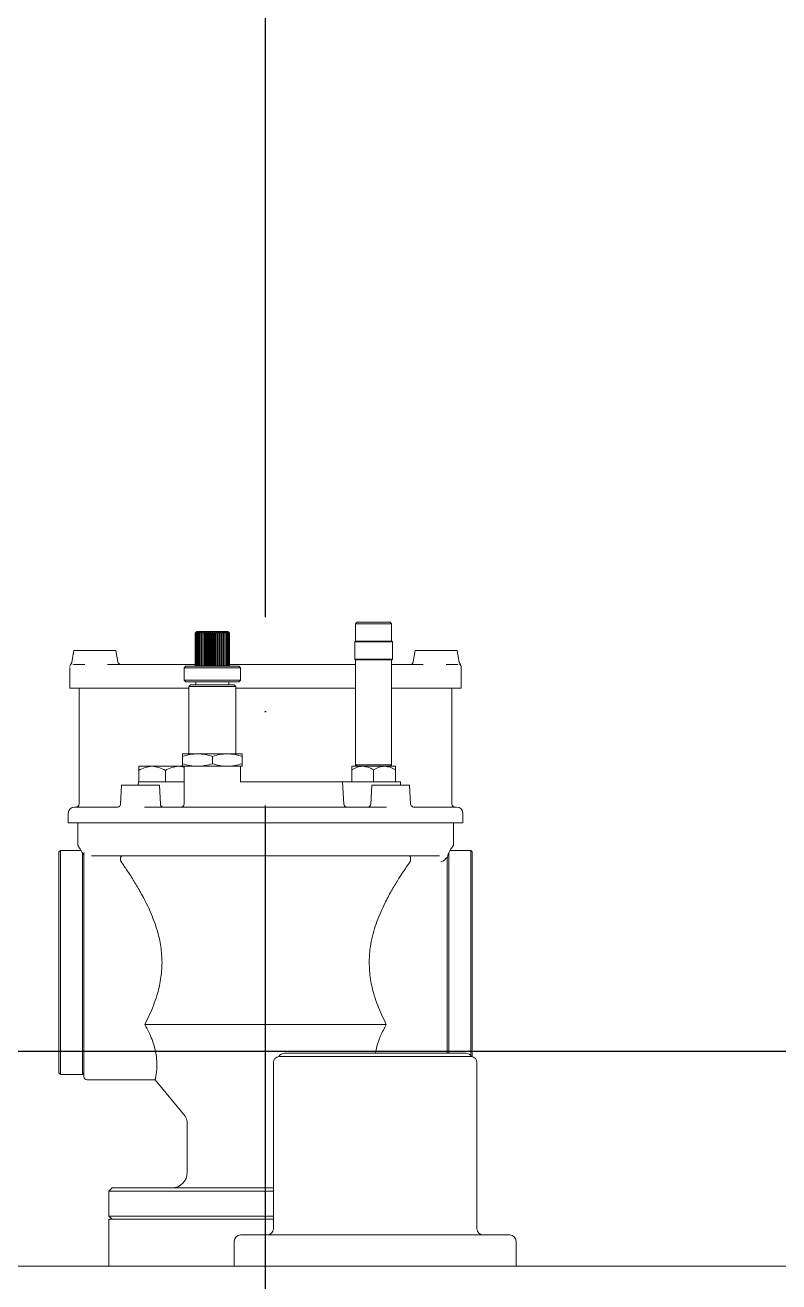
# Model space of a CAD drawing. Header units: millimetres. Extents: x 30710 to 48779, y -19256 to -8564.
# Drawn here: x 39532.8 to 39773.4, y -10659.8 to -10258.5 of the extents above; entities that cross this region are included whole.
import ezdxf

# ---------------------------------------------------------------- set-up
doc = ezdxf.new("R2010")
doc.units = ezdxf.units.MM
doc.header["$LTSCALE"] = 10
doc.linetypes.add('ACAD_ISO04W100', pattern=[30, 24, -3, 0, -3])
doc.layers.get('0').update_dxf_attribs({"color": 1, "linetype": 'ACAD_ISO04W100', "lineweight": 25})
doc.layers.get('Defpoints').update_dxf_attribs({"lineweight": 25})
doc.layers.add('粗实线', color=4, linetype='Continuous', lineweight=18)

msp = doc.modelspace()

# ---------------------------------------------------------------- linework, layer by layer
msp.add_line((39609.545, -12248.159), (39609.545, -10074.19))
at = {"layer": 'Defpoints'}
msp.add_line((30710.22, -10586.157), (45830.22, -10586.157), dxfattribs=at)
at = {"layer": '粗实线'}
for p, q in [((39587.045, -10452.656), (39587.611, -10452.09)), ((39587.611, -10452.09), (39588.207, -10452.09)), ((39588.207, -10452.09), (39597.479, -10452.09)), ((39588.962, -10463.09), (39588.962, -10452.356)), ((39589.462, -10463.09), (39589.462, -10452.356)), ((39590.011, -10463.09), (39590.011, -10452.356)), ((39590.601, -10463.09), (39590.601, -10452.356)), ((39591.22, -10463.09), (39591.22, -10452.356)), ((39591.861, -10463.09), (39591.861, -10452.356)), ((39592.512, -10463.09), (39592.512, -10452.356)), ((39593.164, -10463.09), (39593.164, -10452.356)), ((39593.807, -10463.09), (39593.807, -10452.356)), ((39594.429, -10463.09), (39594.429, -10452.356)), ((39595.022, -10463.09), (39595.022, -10452.356)), ((39595.575, -10463.09), (39595.575, -10452.356)), ((39596.081, -10463.09), (39596.081, -10452.356)), ((39597.479, -10452.09), (39598.045, -10452.656)), ((39638.795, -10449.19), (39638.295, -10449.69)), ((39638.295, -10449.69), (39638.295, -10455.19)), ((39638.295, -10449.69), (39649.795, -10449.69)), ((39649.295, -10449.19), (39638.795, -10449.19)), ((39649.295, -10449.19), (39649.795, -10449.69)), ((39649.795, -10449.69), (39649.795, -10455.19)), ((39587.045, -10463.09), (39587.045, -10452.656)), ((39587.091, -10452.656), (39587.078, -10452.656)), ((39587.078, -10463.09), (39587.078, -10452.656)), ((39587.091, -10463.09), (39587.091, -10452.656)), ((39587.223, -10452.656), (39587.197, -10452.656)), ((39587.197, -10463.09), (39587.197, -10452.656)), ((39587.223, -10463.09), (39587.223, -10452.656)), ((39587.438, -10452.656), (39587.4, -10452.656)), ((39587.4, -10463.09), (39587.4, -10452.656)), ((39587.438, -10463.09), (39587.438, -10452.656)), ((39587.709, -10452.656), (39587.684, -10452.656)), ((39587.684, -10463.09), (39587.684, -10452.656)), ((39587.735, -10452.656), (39587.709, -10452.656)), ((39587.735, -10463.09), (39587.735, -10452.656)), ((39588.107, -10452.656), (39588.045, -10452.656)), ((39588.045, -10463.09), (39588.045, -10452.656)), ((39588.107, -10463.09), (39588.107, -10452.656)), ((39588.549, -10452.656), (39588.476, -10452.656)), ((39588.476, -10463.09), (39588.476, -10452.656)), ((39588.549, -10463.09), (39588.549, -10452.656)), ((39589.054, -10452.656), (39588.972, -10452.656)), ((39588.972, -10463.09), (39588.972, -10452.656)), ((39589.054, -10463.09), (39589.054, -10452.656)), ((39589.614, -10452.656), (39589.524, -10452.656)), ((39589.524, -10463.09), (39589.524, -10452.656)), ((39589.614, -10463.09), (39589.614, -10452.656)), ((39590.22, -10452.656), (39590.124, -10452.656)), ((39590.124, -10463.09), (39590.124, -10452.656)), ((39590.22, -10463.09), (39590.22, -10452.656)), ((39590.863, -10452.656), (39590.762, -10452.656)), ((39590.762, -10463.09), (39590.762, -10452.656)), ((39590.863, -10463.09), (39590.863, -10452.656)), ((39591.533, -10452.656), (39591.428, -10452.656)), ((39591.428, -10463.09), (39591.428, -10452.656)), ((39591.533, -10463.09), (39591.533, -10452.656)), ((39592.218, -10452.656), (39592.112, -10452.656)), ((39592.112, -10463.09), (39592.112, -10452.656)), ((39592.218, -10463.09), (39592.218, -10452.656)), ((39592.909, -10452.656), (39592.803, -10452.656)), ((39592.803, -10463.09), (39592.803, -10452.656)), ((39592.909, -10463.09), (39592.909, -10452.656)), ((39593.594, -10452.656), (39593.489, -10452.656)), ((39593.489, -10463.09), (39593.489, -10452.656)), ((39593.594, -10463.09), (39593.594, -10452.656)), ((39594.262, -10452.656), (39594.161, -10452.656)), ((39594.161, -10463.09), (39594.161, -10452.656)), ((39594.262, -10463.09), (39594.262, -10452.656)), ((39594.904, -10452.656), (39594.807, -10452.656)), ((39594.807, -10463.09), (39594.807, -10452.656)), ((39594.904, -10463.09), (39594.904, -10452.656)), ((39595.508, -10452.656), (39595.418, -10452.656)), ((39595.418, -10463.09), (39595.418, -10452.656)), ((39595.508, -10463.09), (39595.508, -10452.656)), ((39596.065, -10452.656), (39595.983, -10452.656)), ((39595.983, -10463.09), (39595.983, -10452.656)), ((39596.065, -10463.09), (39596.065, -10452.656)), ((39596.567, -10452.656), (39596.494, -10452.656)), ((39596.494, -10463.09), (39596.494, -10452.656)), ((39596.567, -10463.09), (39596.567, -10452.656)), ((39597.006, -10452.656), (39596.943, -10452.656)), ((39596.943, -10463.09), (39596.943, -10452.656)), ((39597.006, -10463.09), (39597.006, -10452.656)), ((39597.374, -10452.656), (39597.322, -10452.656)), ((39597.322, -10463.09), (39597.322, -10452.656)), ((39597.374, -10463.09), (39597.374, -10452.656)), ((39597.666, -10452.656), (39597.626, -10452.656)), ((39597.626, -10463.09), (39597.626, -10452.656)), ((39597.666, -10463.09), (39597.666, -10452.656)), ((39597.877, -10452.656), (39597.85, -10452.656)), ((39597.85, -10463.09), (39597.85, -10452.656)), ((39597.877, -10463.09), (39597.877, -10452.656)), ((39598.004, -10452.656), (39597.99, -10452.656)), ((39597.99, -10463.09), (39597.99, -10452.656)), ((39598.004, -10463.09), (39598.004, -10452.656)), ((39598.045, -10452.656), (39598.045, -10452.656)), ((39598.045, -10463.09), (39598.045, -10452.656)), ((39598.045, -10463.09), (39598.045, -10452.656)), ((39638.245, -10455.19), (39638.045, -10455.39)), ((39638.045, -10455.39), (39650.045, -10455.39)), ((39638.045, -10460.99), (39638.045, -10455.39)), ((39649.845, -10455.19), (39638.245, -10455.19)), ((39649.845, -10455.19), (39650.045, -10455.39)), ((39650.045, -10460.99), (39650.045, -10455.39)), ((39547.679, -10461.929), (39548.339, -10458.19)), ((39555.045, -10458.19), (39548.339, -10458.19)), ((39561.752, -10458.19), (39555.045, -10458.19)), ((39561.752, -10458.19), (39562.4, -10461.864)), ((39656.691, -10461.864), (39657.339, -10458.19)), ((39664.045, -10458.19), (39657.339, -10458.19)), ((39670.752, -10458.19), (39664.045, -10458.19)), ((39670.752, -10458.19), (39671.411, -10461.929)), ((39547.045, -10463.641), (39547.045, -10464)), ((39547.045, -10464), (39547.045, -10470.19)), ((39559.578, -10462.69), (39559.06, -10462.669)), ((39587.045, -10462.69), (39559.578, -10462.69)), ((39583.545, -10463.69), (39584.045, -10463.19)), ((39583.545, -10467.69), (39583.545, -10463.69)), ((39583.545, -10463.69), (39591.202, -10463.69)), ((39591.277, -10463.19), (39584.045, -10463.19)), ((39587.045, -10463.09), (39587.078, -10463.09)), ((39587.078, -10463.09), (39587.091, -10463.09)), ((39587.091, -10463.09), (39587.197, -10463.09)), ((39587.197, -10463.09), (39587.223, -10463.09)), ((39587.223, -10463.09), (39587.4, -10463.09)), ((39587.4, -10463.09), (39587.438, -10463.09)), ((39587.438, -10463.09), (39587.684, -10463.09)), ((39587.684, -10463.09), (39587.735, -10463.09)), ((39587.735, -10463.09), (39588.045, -10463.09)), ((39588.045, -10463.09), (39588.107, -10463.09)), ((39588.107, -10463.09), (39588.476, -10463.09)), ((39588.476, -10463.09), (39588.549, -10463.09)), ((39588.549, -10463.09), (39588.962, -10463.09)), ((39588.962, -10463.09), (39588.972, -10463.09)), ((39588.972, -10463.09), (39589.054, -10463.09)), ((39589.045, -10463.19), (39589.045, -10463.09)), ((39589.054, -10463.09), (39589.462, -10463.09)), ((39589.462, -10463.09), (39589.524, -10463.09)), ((39589.524, -10463.09), (39589.614, -10463.09)), ((39589.614, -10463.09), (39590.011, -10463.09)), ((39590.011, -10463.09), (39590.124, -10463.09)), ((39590.124, -10463.09), (39590.22, -10463.09)), ((39590.22, -10463.09), (39590.601, -10463.09)), ((39590.601, -10463.09), (39590.762, -10463.09)), ((39590.762, -10463.09), (39590.863, -10463.09)), ((39590.863, -10463.09), (39591.22, -10463.09)), ((39591.202, -10463.69), (39601.545, -10463.69)), ((39591.22, -10463.09), (39591.428, -10463.09)), ((39601.045, -10463.19), (39591.277, -10463.19)), ((39591.428, -10463.09), (39591.533, -10463.09)), ((39591.533, -10463.09), (39591.861, -10463.09)), ((39591.861, -10463.09), (39592.112, -10463.09)), ((39592.112, -10463.09), (39592.218, -10463.09)), ((39592.218, -10463.09), (39592.512, -10463.09)), ((39592.512, -10463.09), (39592.803, -10463.09)), ((39592.803, -10463.09), (39592.909, -10463.09)), ((39592.909, -10463.09), (39593.164, -10463.09)), ((39593.164, -10463.09), (39593.489, -10463.09)), ((39593.489, -10463.09), (39593.594, -10463.09)), ((39593.594, -10463.09), (39593.807, -10463.09)), ((39593.807, -10463.09), (39594.161, -10463.09)), ((39594.161, -10463.09), (39594.262, -10463.09)), ((39594.262, -10463.09), (39594.429, -10463.09)), ((39594.429, -10463.09), (39594.807, -10463.09)), ((39594.807, -10463.09), (39594.904, -10463.09)), ((39594.904, -10463.09), (39595.022, -10463.09)), ((39595.022, -10463.09), (39595.418, -10463.09)), ((39595.418, -10463.09), (39595.508, -10463.09)), ((39595.508, -10463.09), (39595.575, -10463.09)), ((39595.575, -10463.09), (39595.983, -10463.09)), ((39595.983, -10463.09), (39596.065, -10463.09)), ((39596.045, -10463.09), (39596.045, -10463.19)), ((39596.065, -10463.09), (39596.081, -10463.09)), ((39596.081, -10463.09), (39596.494, -10463.09)), ((39596.494, -10463.09), (39596.567, -10463.09)), ((39596.567, -10463.09), (39596.943, -10463.09)), ((39596.943, -10463.09), (39597.006, -10463.09)), ((39597.006, -10463.09), (39597.322, -10463.09)), ((39597.322, -10463.09), (39597.374, -10463.09)), ((39597.374, -10463.09), (39597.626, -10463.09)), ((39597.626, -10463.09), (39597.666, -10463.09)), ((39597.666, -10463.09), (39597.85, -10463.09)), ((39597.85, -10463.09), (39597.877, -10463.09)), ((39597.877, -10463.09), (39597.99, -10463.09)), ((39597.99, -10463.09), (39598.004, -10463.09)), ((39598.004, -10463.09), (39598.045, -10463.09)), ((39638.295, -10462.69), (39598.045, -10462.69)), ((39598.045, -10463.09), (39598.045, -10463.09)), ((39601.045, -10463.19), (39601.545, -10463.69)), ((39601.545, -10463.69), (39601.545, -10467.69)), ((39650.045, -10460.99), (39638.045, -10460.99)), ((39638.245, -10461.19), (39638.045, -10460.99)), ((39638.245, -10461.19), (39649.845, -10461.19)), ((39638.295, -10461.19), (39638.295, -10494.69)), ((39649.795, -10461.19), (39649.795, -10494.69)), ((39659.513, -10462.69), (39649.795, -10462.69)), ((39649.845, -10461.19), (39650.045, -10460.99)), ((39659.912, -10462.674), (39659.513, -10462.69)), ((39671.655, -10462.426), (39671.892, -10463.02)), ((39672.045, -10463.641), (39672.045, -10464)), ((39672.045, -10470.19), (39672.045, -10464)), ((39584.045, -10468.19), (39583.545, -10467.69)), ((39591.202, -10467.69), (39583.545, -10467.69)), ((39584.045, -10468.19), (39591.277, -10468.19)), ((39587.295, -10469.19), (39587.295, -10468.19)), ((39601.545, -10467.69), (39591.202, -10467.69)), ((39591.277, -10468.19), (39601.045, -10468.19)), ((39597.795, -10468.19), (39597.795, -10469.19)), ((39601.545, -10467.69), (39601.045, -10468.19)), ((39547.045, -10470.19), (39552.045, -10470.19)), ((39550.045, -10470.19), (39550.045, -10507.19)), ((39585.045, -10470.19), (39552.045, -10470.19)), ((39585.545, -10469.19), (39585.045, -10469.69)), ((39585.045, -10469.69), (39585.045, -10491.19)), ((39585.045, -10469.69), (39600.045, -10469.69)), ((39599.545, -10469.19), (39585.545, -10469.19)), ((39599.545, -10469.19), (39600.045, -10469.69)), ((39600.045, -10469.69), (39600.045, -10491.19)), ((39638.295, -10470.19), (39600.045, -10470.19)), ((39667.045, -10470.19), (39649.795, -10470.19)), ((39667.045, -10470.19), (39672.045, -10470.19)), ((39669.045, -10507.19), (39669.045, -10470.19)), ((39583.045, -10491.19), (39583.045, -10492.038)), ((39583.045, -10491.19), (39587.795, -10491.19)), ((39583.045, -10492.038), (39583.045, -10494.341)), ((39587.795, -10491.19), (39597.295, -10491.19)), ((39592.545, -10492.038), (39592.545, -10494.341)), ((39597.295, -10491.19), (39602.045, -10491.19)), ((39602.045, -10491.19), (39602.045, -10492.038)), ((39602.045, -10492.038), (39602.045, -10494.341)), ((39569.045, -10495.19), (39569.045, -10496.505)), ((39573.295, -10495.19), (39569.045, -10495.19)), ((39569.045, -10500.19), (39569.045, -10496.505)), ((39581.795, -10495.19), (39573.295, -10495.19)), ((39577.545, -10500.19), (39577.545, -10496.505)), ((39581.795, -10495.19), (39583.545, -10495.483)), ((39583.045, -10495.19), (39581.795, -10495.19)), ((39583.045, -10494.341), (39583.045, -10495.19)), ((39583.045, -10495.19), (39587.795, -10495.19)), ((39583.545, -10495.19), (39583.545, -10507.19)), ((39587.795, -10495.19), (39597.295, -10495.19)), ((39597.295, -10495.19), (39602.045, -10495.19)), ((39601.545, -10495.19), (39601.545, -10500.19)), ((39602.045, -10494.341), (39602.045, -10495.19)), ((39640.545, -10495.19), (39637.045, -10495.19)), ((39637.045, -10495.19), (39637.045, -10496.273)), ((39637.045, -10496.273), (39637.045, -10500.19)), ((39649.795, -10494.69), (39638.295, -10494.69)), ((39638.795, -10495.19), (39638.295, -10494.69)), ((39647.545, -10495.19), (39640.545, -10495.19)), ((39644.045, -10496.273), (39644.045, -10500.19)), ((39651.045, -10495.19), (39647.545, -10495.19)), ((39649.295, -10495.19), (39649.795, -10494.69)), ((39651.045, -10495.19), (39651.045, -10496.273)), ((39651.045, -10496.273), (39651.045, -10500.19)), ((39568.912, -10501.19), (39568.965, -10500.19)), ((39569.045, -10500.19), (39568.965, -10500.19)), ((39569.045, -10500.19), (39572.278, -10500.19)), ((39574.312, -10500.19), (39572.278, -10500.19)), ((39574.312, -10500.19), (39577.545, -10500.19)), ((39577.545, -10500.19), (39580.778, -10500.19)), ((39581.446, -10500.19), (39580.778, -10500.19)), ((39583.545, -10500.19), (39581.446, -10500.19)), ((39631.13, -10500.19), (39602.42, -10500.19)), ((39634.496, -10507.242), (39634.126, -10500.19)), ((39638.195, -10500.19), (39634.126, -10500.19)), ((39652.626, -10500.19), (39638.195, -10500.19)), ((39652.626, -10500.19), (39652.678, -10501.19)), ((39563.561, -10501.19), (39563.243, -10507.242)), ((39575.627, -10501.19), (39563.561, -10501.19)), ((39575.627, -10501.19), (39575.944, -10507.242)), ((39643.464, -10501.19), (39643.147, -10507.242)), ((39655.53, -10501.19), (39643.464, -10501.19)), ((39655.53, -10501.19), (39655.847, -10507.242)), ((39562.359, -10508.19), (39548.545, -10508.19)), ((39562.646, -10508.106), (39562.359, -10508.19)), ((39648.204, -10508.19), (39570.887, -10508.19)), ((39656.447, -10508.107), (39657.013, -10508.223)), ((39670.545, -10508.19), (39656.731, -10508.19)), ((39546.545, -10510.19), (39546.545, -10513.19)), ((39672.545, -10510.19), (39672.545, -10513.19)), ((39672.545, -10513.19), (39546.545, -10513.19)), ((39549.545, -10520.29), (39549.545, -10513.19)), ((39669.545, -10513.19), (39669.545, -10520.29)), ((39543.545, -10522.54), (39544.045, -10522.04)), ((39543.545, -10522.54), (39543.545, -10540.165)), ((39544.045, -10522.04), (39550.612, -10522.04)), ((39544.045, -10539.915), (39544.045, -10522.04)), ((39551.004, -10522.79), (39550.545, -10521.912)), ((39551.045, -10522.7), (39551.045, -10539.915)), ((39551.545, -10522.974), (39551.545, -10526.159)), ((39551.657, -10522.79), (39551.585, -10522.755)), ((39553.978, -10523.79), (39609.545, -10523.79)), ((39609.545, -10523.79), (39665.113, -10523.79)), ((39667.545, -10586.79), (39667.545, -10524.68)), ((39668.045, -10539.915), (39668.045, -10522.75)), ((39668.48, -10522.04), (39675.045, -10522.04)), ((39675.045, -10522.04), (39675.545, -10522.54)), ((39675.045, -10522.04), (39675.045, -10539.915)), ((39675.545, -10540.165), (39675.545, -10522.54)), ((39551.545, -10526.159), (39551.545, -10594.29)), ((39666.736, -10524.992), (39666.545, -10525.177)), ((39543.545, -10540.165), (39543.545, -10593.04)), ((39544.045, -10593.54), (39544.045, -10539.915)), ((39551.045, -10539.915), (39551.045, -10593.54)), ((39668.045, -10586.79), (39668.045, -10539.915)), ((39675.045, -10539.915), (39675.045, -10587.467)), ((39675.545, -10587.853), (39675.545, -10540.165)), ((39570.994, -10577.6), (39609.545, -10577.6)), ((39609.545, -10577.6), (39648.097, -10577.6)), ((39675.045, -10587.79), (39614.045, -10587.79)), ((39673.545, -10586.79), (39615.545, -10586.79)), ((39612.045, -10642.79), (39612.045, -10589.79)), ((39677.045, -10589.79), (39677.045, -10642.79)), ((39544.045, -10593.54), (39543.545, -10593.04)), ((39551.045, -10593.54), (39544.045, -10593.54)), ((39551.545, -10593.04), (39551.045, -10593.54)), ((39574.287, -10595.29), (39552.545, -10595.29)), ((39583.386, -10606.209), (39574.287, -10595.29)), ((39584.545, -10624.79), (39584.545, -10609.41)), ((39559.545, -10630.79), (39560.545, -10629.79)), ((39559.545, -10638.79), (39559.545, -10630.79)), ((39559.545, -10630.79), (39609.545, -10630.79)), ((39609.545, -10629.79), (39560.545, -10629.79)), ((39612.045, -10629.79), (39609.545, -10629.79)), ((39609.545, -10630.79), (39612.045, -10630.79)), ((39560.545, -10639.79), (39559.545, -10638.79)), ((39609.545, -10638.79), (39559.545, -10638.79)), ((39559.545, -10654.79), (39559.545, -10639.79)), ((39574.19, -10639.79), (39559.545, -10639.79)), ((39612.045, -10639.79), (39574.19, -10639.79)), ((39612.045, -10638.79), (39609.545, -10638.79)), ((39687.545, -10644.79), (39601.545, -10644.79)), ((39599.545, -10654.79), (39599.545, -10646.79)), ((39689.545, -10646.79), (39689.545, -10654.79)), ((40124.545, -10654.79), (39094.545, -10654.79))]:
    msp.add_line(p, q, dxfattribs=at)
for centre, radius, start, end in [((39563.384, -10461.69), 1, 190, 270), ((39655.706, -10461.69), 1, 270, 350), ((39670.594, -10463.646), 1.452, 0.20169, 54.08107), ((39548.545, -10510.19), 2, 90, 180), ((39549.045, -10507.19), 1, 270, 0), ((39562.245, -10507.19), 1, 293.66429, 357), ((39576.943, -10507.19), 1, 183, 270), ((39582.545, -10507.19), 1, 270, 0), ((39635.494, -10507.19), 1, 183, 270), ((39642.148, -10507.19), 1, 270, 357), ((39656.846, -10507.19), 1, 183, 246.33571), ((39670.045, -10507.19), 1, 180, 270), ((39670.545, -10510.19), 2, 0, 90), ((39614.045, -10589.79), 2, 96.90185, 180), ((39615.545, -10588.79), 2, 90, 150.47828), ((39673.545, -10588.79), 2, 29.52172, 90), ((39675.045, -10589.79), 2, 0, 83.09815), ((39552.545, -10594.29), 1, 180, 270), ((39579.545, -10609.41), 5, 0, 39.80557), ((39579.545, -10624.79), 5, 270, 0), ((39601.545, -10646.79), 2, 90, 180), ((39610.045, -10642.79), 2, 270, 0), ((39679.045, -10642.79), 2, 180, 270), ((39687.545, -10646.79), 2, 0, 90)]:
    msp.add_arc(centre, radius, start, end, dxfattribs=at)
for points, knots in [([(39587.354, -10452.356), (39587.296, -10452.411), (39587.192, -10452.51), (39587.09, -10452.611), (39587.045, -10452.656)], [0, 0, 0, 0, 0.24089032, 0.43016227, 0.43016227, 0.43016227, 0.43016227]), ([(39587.078, -10452.656), (39587.129, -10452.599), (39587.221, -10452.498), (39587.313, -10452.399), (39587.354, -10452.356)], [0, 0, 0, 0, 0.2280065, 0.40715354, 0.40715354, 0.40715354, 0.40715354]), ([(39587.431, -10452.356), (39587.367, -10452.411), (39587.253, -10452.51), (39587.141, -10452.611), (39587.091, -10452.656)], [0, 0, 0, 0, 0.25406919, 0.45369601, 0.45369601, 0.45369601, 0.45369601]), ([(39587.197, -10452.656), (39587.24, -10452.599), (39587.318, -10452.498), (39587.397, -10452.399), (39587.431, -10452.356)], [0, 0, 0, 0, 0.2132223, 0.38075324, 0.38075324, 0.38075324, 0.38075324]), ([(39587.59, -10452.356), (39587.521, -10452.411), (39587.398, -10452.51), (39587.276, -10452.611), (39587.223, -10452.656)], [0, 0, 0, 0, 0.26547023, 0.47405507, 0.47405507, 0.47405507, 0.47405507]), ([(39587.4, -10452.656), (39587.435, -10452.599), (39587.498, -10452.498), (39587.562, -10452.399), (39587.59, -10452.356)], [0, 0, 0, 0, 0.19884696, 0.35508304, 0.35508304, 0.35508304, 0.35508304]), ([(39587.826, -10452.356), (39587.753, -10452.411), (39587.623, -10452.51), (39587.495, -10452.611), (39587.438, -10452.656)], [0, 0, 0, 0, 0.27463769, 0.49042557, 0.49042557, 0.49042557, 0.49042557]), ([(39587.684, -10452.656), (39587.71, -10452.599), (39587.758, -10452.498), (39587.805, -10452.399), (39587.826, -10452.356)], [0, 0, 0, 0, 0.18597919, 0.33210494, 0.33210494, 0.33210494, 0.33210494]), ([(39588.137, -10452.356), (39588.062, -10452.411), (39587.927, -10452.51), (39587.793, -10452.611), (39587.735, -10452.656)], [0, 0, 0, 0, 0.2812371, 0.50221025, 0.50221025, 0.50221025, 0.50221025]), ([(39588.045, -10452.656), (39588.062, -10452.599), (39588.093, -10452.498), (39588.124, -10452.399), (39588.137, -10452.356)], [0, 0, 0, 0, 0.17583906, 0.3139976, 0.3139976, 0.3139976, 0.3139976]), ([(39588.518, -10452.356), (39588.441, -10452.411), (39588.303, -10452.51), (39588.167, -10452.611), (39588.107, -10452.656)], [0, 0, 0, 0, 0.2850426, 0.5090058, 0.5090058, 0.5090058, 0.5090058]), ([(39588.476, -10452.656), (39588.484, -10452.599), (39588.498, -10452.498), (39588.512, -10452.399), (39588.518, -10452.356)], [0, 0, 0, 0, 0.16959974, 0.30285599, 0.30285599, 0.30285599, 0.30285599]), ([(39588.962, -10452.356), (39588.884, -10452.411), (39588.746, -10452.51), (39588.609, -10452.611), (39588.549, -10452.656)], [0, 0, 0, 0, 0.28592901, 0.51058868, 0.51058868, 0.51058868, 0.51058868]), ([(39588.972, -10452.656), (39588.97, -10452.599), (39588.967, -10452.498), (39588.963, -10452.399), (39588.962, -10452.356)], [0, 0, 0, 0, 0.16810079, 0.30017929, 0.30017929, 0.30017929, 0.30017929]), ([(39589.462, -10452.356), (39589.386, -10452.411), (39589.249, -10452.51), (39589.113, -10452.611), (39589.054, -10452.656)], [0, 0, 0, 0, 0.28386766, 0.50690769, 0.50690769, 0.50690769, 0.50690769]), ([(39589.524, -10452.656), (39589.513, -10452.599), (39589.492, -10452.498), (39589.472, -10452.399), (39589.462, -10452.356)], [0, 0, 0, 0, 0.17155936, 0.3063553, 0.3063553, 0.3063553, 0.3063553]), ([(39590.011, -10452.356), (39589.937, -10452.411), (39589.803, -10452.51), (39589.672, -10452.611), (39589.614, -10452.656)], [0, 0, 0, 0, 0.27892549, 0.49808237, 0.49808237, 0.49808237, 0.49808237]), ([(39590.124, -10452.656), (39590.103, -10452.599), (39590.066, -10452.498), (39590.028, -10452.399), (39590.011, -10452.356)], [0, 0, 0, 0, 0.17948375, 0.32050597, 0.32050597, 0.32050597, 0.32050597]), ([(39590.601, -10452.356), (39590.529, -10452.411), (39590.402, -10452.51), (39590.276, -10452.611), (39590.22, -10452.656)], [0, 0, 0, 0, 0.27126723, 0.48440687, 0.48440687, 0.48440687, 0.48440687]), ([(39590.762, -10452.656), (39590.732, -10452.599), (39590.679, -10452.498), (39590.624, -10452.399), (39590.601, -10452.356)], [0, 0, 0, 0, 0.19086224, 0.34082464, 0.34082464, 0.34082464, 0.34082464]), ([(39591.22, -10452.356), (39591.153, -10452.411), (39591.034, -10452.51), (39590.915, -10452.611), (39590.863, -10452.656)], [0, 0, 0, 0, 0.2611609, 0.46635982, 0.46635982, 0.46635982, 0.46635982]), ([(39591.428, -10452.656), (39591.39, -10452.599), (39591.321, -10452.498), (39591.251, -10452.399), (39591.22, -10452.356)], [0, 0, 0, 0, 0.20447419, 0.36513164, 0.36513164, 0.36513164, 0.36513164]), ([(39591.861, -10452.356), (39591.799, -10452.411), (39591.689, -10452.51), (39591.581, -10452.611), (39591.533, -10452.656)], [0, 0, 0, 0, 0.24898763, 0.44462178, 0.44462178, 0.44462178, 0.44462178]), ([(39592.112, -10452.656), (39592.066, -10452.599), (39591.982, -10452.498), (39591.898, -10452.399), (39591.861, -10452.356)], [0, 0, 0, 0, 0.21913504, 0.39131167, 0.39131167, 0.39131167, 0.39131167]), ([(39592.512, -10452.356), (39592.457, -10452.411), (39592.359, -10452.51), (39592.261, -10452.611), (39592.218, -10452.656)], [0, 0, 0, 0, 0.23525637, 0.42010163, 0.42010163, 0.42010163, 0.42010163]), ([(39592.803, -10452.656), (39592.749, -10452.599), (39592.653, -10452.498), (39592.555, -10452.399), (39592.512, -10452.356)], [0, 0, 0, 0, 0.2338153, 0.41752636, 0.41752636, 0.41752636, 0.41752636]), ([(39593.164, -10452.356), (39593.117, -10452.411), (39593.031, -10452.51), (39592.946, -10452.611), (39592.909, -10452.656)], [0, 0, 0, 0, 0.22062401, 0.39397235, 0.39397235, 0.39397235, 0.39397235]), ([(39593.489, -10452.656), (39593.429, -10452.599), (39593.322, -10452.498), (39593.212, -10452.399), (39593.164, -10452.356)], [0, 0, 0, 0, 0.24766953, 0.44226601, 0.44226601, 0.44226601, 0.44226601]), ([(39593.807, -10452.356), (39593.767, -10452.411), (39593.695, -10452.51), (39593.625, -10452.611), (39593.594, -10452.656)], [0, 0, 0, 0, 0.20591778, 0.36771115, 0.36771115, 0.36771115, 0.36771115]), ([(39594.161, -10452.656), (39594.095, -10452.599), (39593.978, -10452.498), (39593.859, -10452.399), (39593.807, -10452.356)], [0, 0, 0, 0, 0.26002474, 0.46432883, 0.46432883, 0.46432883, 0.46432883]), ([(39594.429, -10452.356), (39594.398, -10452.411), (39594.342, -10452.51), (39594.287, -10452.611), (39594.262, -10452.656)], [0, 0, 0, 0, 0.19214896, 0.34312393, 0.34312393, 0.34312393, 0.34312393]), ([(39594.807, -10452.656), (39594.737, -10452.599), (39594.612, -10452.498), (39594.485, -10452.399), (39594.429, -10452.356)], [0, 0, 0, 0, 0.27035807, 0.48278116, 0.48278116, 0.48278116, 0.48278116]), ([(39595.022, -10452.356), (39594.999, -10452.411), (39594.96, -10452.51), (39594.921, -10452.611), (39594.904, -10452.656)], [0, 0, 0, 0, 0.18048999, 0.32230429, 0.32230429, 0.32230429, 0.32230429]), ([(39595.418, -10452.656), (39595.344, -10452.599), (39595.213, -10452.498), (39595.08, -10452.399), (39595.022, -10452.356)], [0, 0, 0, 0, 0.27827632, 0.49692087, 0.49692087, 0.49692087, 0.49692087]), ([(39595.575, -10452.356), (39595.563, -10452.411), (39595.54, -10452.51), (39595.518, -10452.611), (39595.508, -10452.656)], [0, 0, 0, 0, 0.17216684, 0.30744148, 0.30744148, 0.30744148, 0.30744148]), ([(39595.983, -10452.656), (39595.907, -10452.599), (39595.772, -10452.498), (39595.635, -10452.399), (39595.575, -10452.356)], [0, 0, 0, 0, 0.2835006, 0.50624992, 0.50624992, 0.50624992, 0.50624992]), ([(39596.081, -10452.356), (39596.078, -10452.411), (39596.073, -10452.51), (39596.068, -10452.611), (39596.065, -10452.656)], [0, 0, 0, 0, 0.16822634, 0.30040486, 0.30040486, 0.30040486, 0.30040486]), ([(39596.494, -10452.656), (39596.417, -10452.599), (39596.281, -10452.498), (39596.142, -10452.399), (39596.081, -10452.356)], [0, 0, 0, 0, 0.28585613, 0.5104562, 0.5104562, 0.5104562, 0.5104562]), ([(39596.531, -10452.356), (39596.538, -10452.411), (39596.55, -10452.51), (39596.562, -10452.611), (39596.567, -10452.656)], [0, 0, 0, 0, 0.16922478, 0.3021878, 0.3021878, 0.3021878, 0.3021878]), ([(39596.943, -10452.656), (39596.866, -10452.599), (39596.73, -10452.498), (39596.592, -10452.399), (39596.531, -10452.356)], [0, 0, 0, 0, 0.28526628, 0.5094029, 0.5094029, 0.5094029, 0.5094029]), ([(39596.918, -10452.356), (39596.935, -10452.411), (39596.964, -10452.51), (39596.993, -10452.611), (39597.006, -10452.656)], [0, 0, 0, 0, 0.17501717, 0.31253137, 0.31253137, 0.31253137, 0.31253137]), ([(39597.322, -10452.656), (39597.247, -10452.599), (39597.113, -10452.498), (39596.978, -10452.399), (39596.918, -10452.356)], [0, 0, 0, 0, 0.28175011, 0.50312405, 0.50312405, 0.50312405, 0.50312405]), ([(39597.236, -10452.356), (39597.262, -10452.411), (39597.308, -10452.51), (39597.354, -10452.611), (39597.374, -10452.656)], [0, 0, 0, 0, 0.18481523, 0.33002795, 0.33002795, 0.33002795, 0.33002795]), ([(39597.626, -10452.656), (39597.554, -10452.599), (39597.425, -10452.498), (39597.294, -10452.399), (39597.236, -10452.356)], [0, 0, 0, 0, 0.275423, 0.49182565, 0.49182565, 0.49182565, 0.49182565]), ([(39597.481, -10452.356), (39597.515, -10452.411), (39597.578, -10452.51), (39597.639, -10452.611), (39597.666, -10452.656)], [0, 0, 0, 0, 0.19746491, 0.35261671, 0.35261671, 0.35261671, 0.35261671]), ([(39597.85, -10452.656), (39597.781, -10452.599), (39597.659, -10452.498), (39597.535, -10452.399), (39597.481, -10452.356)], [0, 0, 0, 0, 0.26650037, 0.47589243, 0.47589243, 0.47589243, 0.47589243]), ([(39597.647, -10452.356), (39597.69, -10452.411), (39597.767, -10452.51), (39597.844, -10452.611), (39597.877, -10452.656)], [0, 0, 0, 0, 0.21174107, 0.37810991, 0.37810991, 0.37810991, 0.37810991]), ([(39597.99, -10452.656), (39597.927, -10452.599), (39597.813, -10452.498), (39597.698, -10452.399), (39597.647, -10452.356)], [0, 0, 0, 0, 0.2553053, 0.45590128, 0.45590128, 0.45590128, 0.45590128]), ([(39597.733, -10452.356), (39597.784, -10452.411), (39597.875, -10452.51), (39597.965, -10452.611), (39598.004, -10452.656)], [0, 0, 0, 0, 0.22652873, 0.40451652, 0.40451652, 0.40451652, 0.40451652]), ([(39598.045, -10452.656), (39597.987, -10452.599), (39597.884, -10452.498), (39597.779, -10452.399), (39597.733, -10452.356)], [0, 0, 0, 0, 0.24228063, 0.432643, 0.432643, 0.432643, 0.432643]), ([(39547.088, -10463.367), (39547.106, -10463.206), (39547.152, -10462.786), (39547.327, -10462.563), (39547.435, -10462.426)], [0, 0, 0, 0, 0.3907684, 1.0224975, 1.0224975, 1.0224975, 1.0224975]), ([(39547.433, -10462.428), (39547.493, -10462.352), (39547.611, -10462.202), (39547.657, -10462.018), (39547.68, -10461.927)], [0, 0, 0, 0, 0.28746739, 0.56538017, 0.56538017, 0.56538017, 0.56538017]), ([(39551.874, -10462.647), (39551.436, -10462.661), (39550.56, -10462.689), (39549.447, -10462.684), (39548.544, -10462.687), (39548.208, -10462.638), (39548.04, -10462.614)], [0, 0, 0, 0, 0.9605508, 1.919814, 2.879611, 3.8384231, 3.8384231, 3.8384231, 3.8384231]), ([(39671.051, -10462.614), (39670.882, -10462.638), (39670.546, -10462.687), (39669.642, -10462.684), (39668.529, -10462.689), (39667.654, -10462.661), (39667.216, -10462.647)], [0, 0, 0, 0, 0.960401, 1.9197025, 2.8794474, 3.8384208, 3.8384208, 3.8384208, 3.8384208]), ([(39671.411, -10461.927), (39671.434, -10462.018), (39671.48, -10462.202), (39671.598, -10462.352), (39671.658, -10462.428)], [0, 0, 0, 0, 0.27791278, 0.56538017, 0.56538017, 0.56538017, 0.56538017]), ([(39583.045, -10492.038), (39583.825, -10491.799), (39585.382, -10491.321), (39586.991, -10491.234), (39587.795, -10491.19)], [0, 0, 0, 0, 2.423601, 4.843489, 4.843489, 4.843489, 4.843489]), ([(39587.795, -10491.19), (39588.6, -10491.234), (39590.21, -10491.321), (39591.767, -10491.799), (39592.545, -10492.038)], [0, 0, 0, 0, 2.4229602, 4.8434844, 4.8434844, 4.8434844, 4.8434844]), ([(39592.545, -10492.038), (39593.325, -10491.799), (39594.882, -10491.321), (39596.491, -10491.234), (39597.295, -10491.19)], [0, 0, 0, 0, 2.423601, 4.843489, 4.843489, 4.843489, 4.843489]), ([(39597.295, -10491.19), (39598.1, -10491.234), (39599.71, -10491.321), (39601.267, -10491.799), (39602.045, -10492.038)], [0, 0, 0, 0, 2.4229602, 4.8434844, 4.8434844, 4.8434844, 4.8434844]), ([(39569.045, -10496.505), (39569.719, -10496.142), (39571.068, -10495.415), (39572.552, -10495.265), (39573.295, -10495.19)], [0, 0, 0, 0, 2.2424519, 4.4932277, 4.4932277, 4.4932277, 4.4932277]), ([(39573.295, -10495.19), (39574.034, -10495.264), (39575.518, -10495.413), (39576.867, -10496.14), (39577.545, -10496.505)], [0, 0, 0, 0, 2.236743, 4.4933074, 4.4933074, 4.4933074, 4.4933074]), ([(39577.545, -10496.505), (39578.219, -10496.142), (39579.568, -10495.415), (39581.052, -10495.265), (39581.795, -10495.19)], [0, 0, 0, 0, 2.2424519, 4.4932277, 4.4932277, 4.4932277, 4.4932277]), ([(39587.795, -10495.19), (39586.99, -10495.146), (39585.381, -10495.059), (39583.824, -10494.58), (39583.045, -10494.341)], [0, 0, 0, 0, 2.4229602, 4.8434844, 4.8434844, 4.8434844, 4.8434844]), ([(39592.545, -10494.341), (39591.766, -10494.581), (39590.209, -10495.059), (39588.599, -10495.146), (39587.795, -10495.19)], [0, 0, 0, 0, 2.423601, 4.843489, 4.843489, 4.843489, 4.843489]), ([(39597.295, -10495.19), (39596.49, -10495.146), (39594.881, -10495.059), (39593.324, -10494.58), (39592.545, -10494.341)], [0, 0, 0, 0, 2.4229602, 4.8434844, 4.8434844, 4.8434844, 4.8434844]), ([(39602.045, -10494.341), (39601.266, -10494.581), (39599.709, -10495.059), (39598.099, -10495.146), (39597.295, -10495.19)], [0, 0, 0, 0, 2.423601, 4.843489, 4.843489, 4.843489, 4.843489]), ([(39640.545, -10495.19), (39639.937, -10495.251), (39638.715, -10495.374), (39637.604, -10495.972), (39637.045, -10496.273)], [0, 0, 0, 0, 1.8420238, 3.7003708, 3.7003708, 3.7003708, 3.7003708]), ([(39644.045, -10496.273), (39643.491, -10495.974), (39642.379, -10495.375), (39641.157, -10495.252), (39640.545, -10495.19)], [0, 0, 0, 0, 1.8467246, 3.7003052, 3.7003052, 3.7003052, 3.7003052]), ([(39647.545, -10495.19), (39646.937, -10495.251), (39645.715, -10495.374), (39644.604, -10495.972), (39644.045, -10496.273)], [0, 0, 0, 0, 1.8420238, 3.7003708, 3.7003708, 3.7003708, 3.7003708]), ([(39651.045, -10496.273), (39650.491, -10495.974), (39649.379, -10495.375), (39648.157, -10495.252), (39647.545, -10495.19)], [0, 0, 0, 0, 1.8467246, 3.7003052, 3.7003052, 3.7003052, 3.7003052]), ([(39602.42, -10500.19), (39602.302, -10500.19), (39602.066, -10500.19), (39601.758, -10500.19), (39601.525, -10500.19), (39601.463, -10500.19), (39601.432, -10500.19)], [0, 0, 0, 0, 0.24747509, 0.4937849, 0.74022325, 0.98784441, 0.98784441, 0.98784441, 0.98784441]), ([(39634.126, -10500.19), (39634.073, -10500.19), (39633.964, -10500.19), (39633.154, -10500.19), (39632.146, -10500.19), (39631.46, -10500.19), (39631.13, -10500.19)], [0, 0, 0, 0, 0.8100458, 1.684845, 2.3655728, 2.9958886, 2.9958886, 2.9958886, 2.9958886]), ([(39550.545, -10521.912), (39550.276, -10521.471), (39549.735, -10520.59), (39549.46, -10520.153), (39549.545, -10520.29), (39549.545, -10520.29)], [0, 0, 0, 0, 0.9513238, 1.9050118, 1.9055375, 1.9055375, 1.9055375, 1.9055375]), ([(39668.545, -10521.912), (39668.815, -10521.471), (39669.355, -10520.59), (39669.63, -10520.153), (39669.545, -10520.29), (39669.545, -10520.29)], [0, 0, 0, 0, 0.9513238, 1.9050118, 1.9055375, 1.9055375, 1.9055375, 1.9055375]), ([(39551.004, -10522.79), (39551.04, -10522.864), (39551.097, -10522.982), (39551.205, -10523.158), (39551.285, -10523.277), (39551.332, -10523.344), (39551.368, -10523.395), (39551.405, -10523.446), (39551.448, -10523.506), (39551.488, -10523.564), (39551.537, -10523.641), (39551.542, -10523.667), (39551.545, -10523.687)], [0, 0, 0, 0, 0.263575, 0.4194583, 0.4778048, 0.527151, 0.5528869, 0.5786338, 0.6348426, 0.703932, 0.7901852, 1.0514686, 1.0514686, 1.0514686, 1.0514686]), ([(39551.565, -10522.79), (39551.559, -10522.819), (39551.548, -10522.88), (39551.546, -10522.942), (39551.545, -10522.974)], [0, 0, 0, 0, 0.09046919, 0.18545146, 0.18545146, 0.18545146, 0.18545146]), ([(39551.585, -10522.755), (39551.583, -10522.754), (39551.579, -10522.753), (39551.571, -10522.764), (39551.567, -10522.78), (39551.565, -10522.79)], [0, 0, 0, 0, 0.012594284, 0.025148004, 0.044886551, 0.044886551, 0.044886551, 0.044886551]), ([(39563.227, -10524.79), (39563.228, -10524.722), (39563.232, -10524.585), (39563.258, -10524.391), (39563.298, -10524.214), (39563.369, -10524.015), (39563.484, -10523.831), (39563.592, -10523.803), (39563.646, -10523.79)], [0, 0, 0, 0, 0.1449713, 0.2907021, 0.4349019, 0.581291, 0.8707318, 1.1606478, 1.1606478, 1.1606478, 1.1606478]), ([(39563.427, -10525.647), (39563.398, -10525.599), (39563.341, -10525.503), (39563.278, -10525.295), (39563.235, -10525.054), (39563.229, -10524.878), (39563.227, -10524.79)], [0, 0, 0, 0, 0.22274194, 0.44580605, 0.66880971, 0.89147345, 0.89147345, 0.89147345, 0.89147345]), ([(39655.445, -10523.79), (39655.499, -10523.803), (39655.606, -10523.83), (39655.722, -10524.014), (39655.793, -10524.214), (39655.833, -10524.391), (39655.859, -10524.585), (39655.862, -10524.722), (39655.864, -10524.79)], [0, 0, 0, 0, 0.2898066, 0.5791983, 0.7255794, 0.8698768, 1.0156088, 1.1606508, 1.1606508, 1.1606508, 1.1606508]), ([(39655.864, -10524.79), (39655.861, -10524.877), (39655.856, -10525.053), (39655.813, -10525.294), (39655.75, -10525.503), (39655.693, -10525.599), (39655.664, -10525.647)], [0, 0, 0, 0, 0.22201598, 0.44519529, 0.66609, 0.89150927, 0.89150927, 0.89150927, 0.89150927]), ([(39667.545, -10524.68), (39667.544, -10524.647), (39667.543, -10524.58), (39667.528, -10524.497), (39667.507, -10524.439), (39667.458, -10524.366), (39667.344, -10524.343), (39667.096, -10524.493), (39666.88, -10524.793), (39666.736, -10524.992)], [0, 0, 0, 0, 0.041854, 0.0832257, 0.1230735, 0.1674163, 0.3334808, 0.6644289, 1.3244446, 1.3244446, 1.3244446, 1.3244446]), ([(39668.545, -10521.912), (39668.377, -10522.209), (39668.125, -10522.655), (39667.799, -10523.485), (39667.643, -10524.014), (39667.576, -10524.336), (39667.549, -10524.545), (39667.547, -10524.638), (39667.545, -10524.68)], [0, 0, 0, 0, 1.4829853, 2.2254959, 2.5966829, 2.8168994, 2.8995979, 2.9683002, 2.9683002, 2.9683002, 2.9683002]), ([(39563.427, -10525.647), (39563.71, -10526.056), (39564.297, -10526.902), (39565.232, -10528.289), (39566.239, -10529.821), (39567.27, -10531.444), (39568.342, -10533.201), (39569.429, -10535.065), (39570.476, -10536.966), (39571.619, -10539.19), (39572.798, -10541.701), (39574, -10544.659), (39575.197, -10548.28), (39576.239, -10552.653), (39576.396, -10556.081), (39576.473, -10557.79)], [0, 0, 0, 0, 2.1166153, 4.3801978, 6.4479397, 8.7903843, 10.9991459, 13.196661, 15.5858845, 17.5865062, 20.5571733, 23.4990782, 26.4096758, 30.8323869, 35.2293753, 35.2293753, 35.2293753, 35.2293753]), ([(39642.617, -10557.79), (39642.651, -10556.659), (39642.719, -10554.397), (39643.252, -10551.034), (39644.051, -10547.785), (39645.088, -10544.669), (39646.287, -10541.714), (39647.494, -10539.14), (39648.641, -10536.918), (39649.687, -10535.022), (39650.739, -10533.217), (39651.924, -10531.275), (39653.188, -10529.298), (39654.501, -10527.328), (39655.277, -10526.206), (39655.664, -10525.647)], [0, 0, 0, 0, 2.9123805, 5.8223273, 8.821329, 11.7289886, 14.6609336, 17.6356421, 19.8354675, 22.0265352, 24.2160923, 26.4111328, 29.4817072, 32.3646601, 35.2316932, 35.2316932, 35.2316932, 35.2316932]), ([(39665.47, -10525.647), (39665.677, -10525.583), (39666.09, -10525.455), (39666.394, -10525.27), (39666.545, -10525.177)], [0, 0, 0, 0, 0.5911779, 1.1782375, 1.1782375, 1.1782375, 1.1782375]), ([(39576.473, -10557.79), (39576.452, -10558.689), (39576.408, -10560.505), (39576.07, -10563.171), (39575.546, -10565.809), (39574.78, -10568.632), (39573.734, -10571.624), (39572.432, -10574.715), (39571.476, -10576.634), (39570.994, -10577.6)], [0, 0, 0, 0, 2.5739419, 5.2000414, 7.7242005, 10.3912778, 13.8184178, 17.2612938, 20.75238, 20.75238, 20.75238, 20.75238]), ([(39648.097, -10577.6), (39647.615, -10576.634), (39646.657, -10574.714), (39645.355, -10571.62), (39644.308, -10568.627), (39643.548, -10565.804), (39642.826, -10562.303), (39642.701, -10559.606), (39642.617, -10557.79)], [0, 0, 0, 0, 3.4931893, 6.9393612, 10.3709856, 13.0355507, 15.5576452, 20.7491757, 20.7491757, 20.7491757, 20.7491757]), ([(39570.994, -10577.6), (39571.439, -10578.422), (39572.324, -10580.057), (39573.331, -10582.448), (39574.073, -10584.716), (39574.549, -10586.841), (39574.798, -10588.773), (39574.863, -10590.477), (39574.807, -10591.928), (39574.682, -10593.142), (39574.542, -10594.042), (39574.429, -10594.64), (39574.348, -10595.017), (39574.297, -10595.247), (39574.29, -10595.275), (39574.287, -10595.289)], [0, 0, 0, 0, 1.5438829, 3.0702527, 4.6207711, 6.1328856, 7.6856209, 9.2404828, 10.7476881, 12.2623763, 13.8486746, 15.1054796, 16.1581205, 17.3271171, 18.4465209, 18.4465209, 18.4465209, 18.4465209]), ([(39644.632, -10586.79), (39644.755, -10586.102), (39645.057, -10584.404), (39646.168, -10581.262), (39647.453, -10578.822), (39648.097, -10577.6)], [0, 0, 0, 0, 2.5073388, 6.1852558, 9.8738819, 9.8738819, 9.8738819, 9.8738819])]:
    msp.add_open_spline(points, degree=3, knots=knots, dxfattribs=at)

doc.saveas('drawing.dxf')
